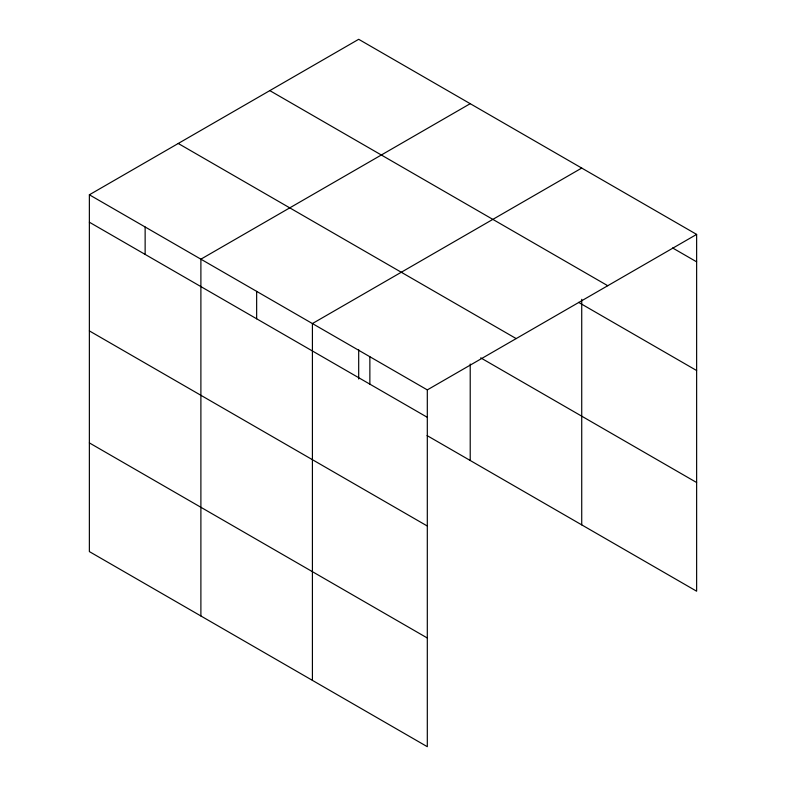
<?xml version="1.0" encoding="UTF-8"?>
<svg xmlns="http://www.w3.org/2000/svg" width="786" height="786" viewBox="0 0 786 786"><rect width="100%" height="100%" fill="white"/><g stroke="black" fill="none" stroke-linecap="round" stroke-linejoin="round"><path stroke-width="1.18" d="M427.309 526.021L427.309 389.895L89.368 194.79L89.368 551.595L427.309 746.7L427.309 526.021L89.368 330.906M581.728 299.309L581.728 524.871M427.073 435.582L696.632 591.21L696.632 234.405L358.691 39.3L89.368 194.79M470.215 103.683L200.892 259.174L200.892 615.978M581.728 168.066L312.415 323.557L312.415 680.362M427.309 389.895L696.632 234.405M672.61 247.963L696.632 261.836M269.814 90.616L607.755 285.721M578.575 302.364L696.632 370.53M178.245 143.474L516.186 338.589M480.727 357.866L696.632 482.516M89.368 222.212L427.309 417.317M89.368 442.901L427.309 638.006M470.215 364.006L470.215 460.488M369.862 356.726L369.862 384.158M358.691 349.691L358.691 379.009M256.649 291.37L256.649 318.792M145.135 226.987L145.135 254.409"/></g></svg>
